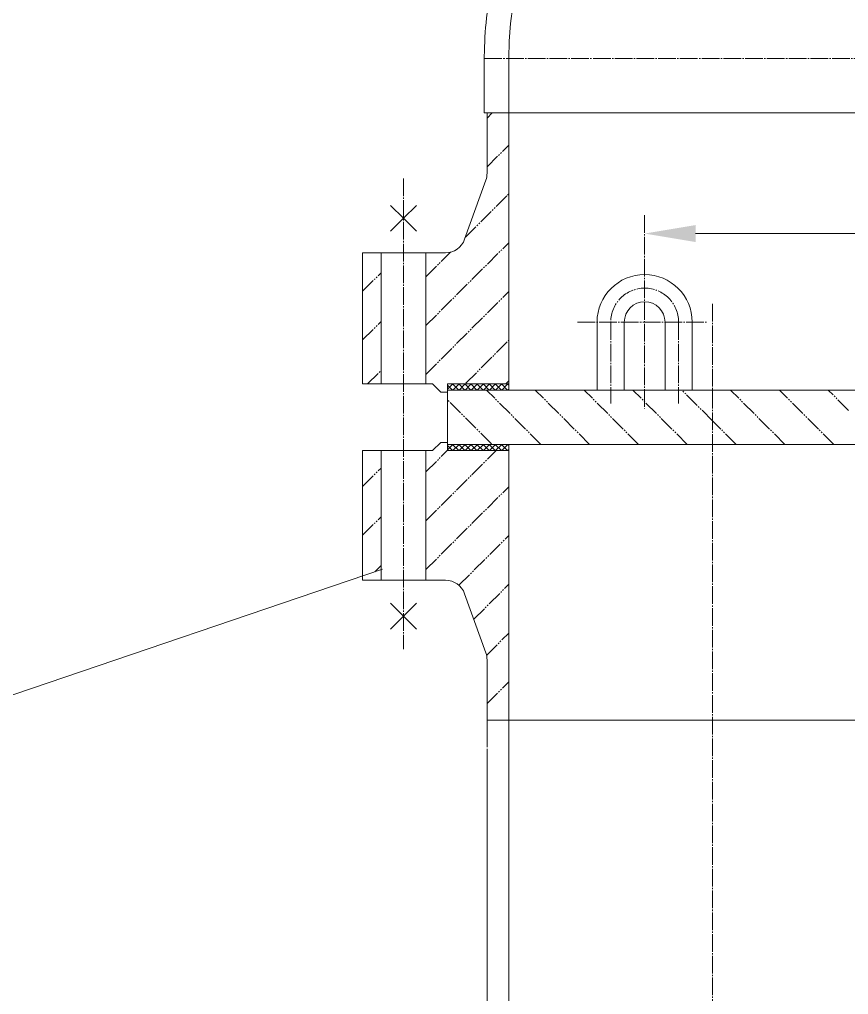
# Model space of a CAD drawing. Header units: millimetres. Extents: x 132745 to 150447, y -25377 to -12762.
# Drawn here: x 134456 to 135066, y -14886 to -14169 of the extents above; entities that cross this region are included whole.
import ezdxf

# ---------------------------------------------------------------- set-up
doc = ezdxf.new("R2010")
doc.units = ezdxf.units.MM
doc.linetypes.add('AD_LTYPE1 0 mm', pattern=[16, 13, -1, 1, -1])
doc.linetypes.add('AD_LTYPE2 0 mm', pattern=[16, 11, -1, 1, -1, 1, -1])
doc.layers.add('cdr_dim', color=7, linetype='Continuous', lineweight=18)
for name, color, linetype, lineweight, true_color in [('cdr_dwg1', 4, 'Continuous', 18, 0x00ffff), ('cdr_dwg3', 1, 'AD_LTYPE1 0 mm', 18, 0xff0000), ('cdr_dwg4', 3, 'AD_LTYPE2 0 mm', 18, 0x00ff00)]:
    doc.layers.add(name, color=color, linetype=linetype, lineweight=lineweight, true_color=true_color)

msp = doc.modelspace()

# ---------------------------------------------------------------- hatches: boundary and pattern name
at = {"layer": 'cdr_dim', "linetype": 'Continuous'}
msp.add_hatch(color=256, dxfattribs=at).paths.add_polyline_path([(134953.41, -14332.53), (134953.41, -14320.03), (134915.91, -14326.28)], flags=0)

# ---------------------------------------------------------------- linework, layer by layer
for p, q in [((134953.41, -14326.28), (135778.41, -14326.28)), ((134770.91, -14440.89), (134774.829, -14436.971)), ((134774.583, -14441.471), (134770.91, -14437.798)), ((134779.073, -14441.471), (134774.573, -14436.971)), ((134774.819, -14441.471), (134779.319, -14436.971)), ((134783.563, -14441.471), (134779.063, -14436.971)), ((134779.309, -14441.471), (134783.809, -14436.971)), ((134788.053, -14441.471), (134783.553, -14436.971)), ((134783.799, -14441.471), (134788.299, -14436.971)), ((134792.543, -14441.471), (134788.043, -14436.971)), ((134788.289, -14441.471), (134792.789, -14436.971)), ((134797.033, -14441.471), (134792.533, -14436.971)), ((134792.779, -14441.471), (134797.279, -14436.971)), ((134801.523, -14441.471), (134797.023, -14436.971)), ((134797.269, -14441.471), (134801.769, -14436.971)), ((134806.013, -14441.471), (134801.513, -14436.971)), ((134801.759, -14441.471), (134806.259, -14436.971)), ((134810.504, -14441.471), (134806.004, -14436.971)), ((134806.25, -14441.471), (134810.75, -14436.971)), ((134814.994, -14441.471), (134810.494, -14436.971)), ((134810.74, -14441.471), (134815.24, -14436.971)), ((134815.91, -14437.897), (134814.984, -14436.971)), ((134815.23, -14441.471), (134815.91, -14440.791)), ((134770.91, -14485.39), (134774.829, -14481.471)), ((134774.583, -14485.971), (134770.91, -14482.298)), ((134779.073, -14485.971), (134774.573, -14481.471)), ((134774.819, -14485.971), (134779.319, -14481.471)), ((134783.563, -14485.971), (134779.063, -14481.471)), ((134779.309, -14485.971), (134783.809, -14481.471)), ((134788.053, -14485.971), (134783.553, -14481.471)), ((134783.799, -14485.971), (134788.299, -14481.471)), ((134792.543, -14485.971), (134788.043, -14481.471)), ((134788.289, -14485.971), (134792.789, -14481.471)), ((134797.033, -14485.971), (134792.533, -14481.471)), ((134792.779, -14485.971), (134797.279, -14481.471)), ((134801.523, -14485.971), (134797.023, -14481.471)), ((134797.269, -14485.971), (134801.769, -14481.471)), ((134806.013, -14485.971), (134801.513, -14481.471)), ((134801.759, -14485.971), (134806.259, -14481.471)), ((134810.504, -14485.971), (134806.004, -14481.471)), ((134806.25, -14485.971), (134810.75, -14481.471)), ((134814.994, -14485.971), (134810.494, -14481.471)), ((134810.74, -14485.971), (134815.24, -14481.471)), ((134815.91, -14482.397), (134814.984, -14481.471)), ((134815.23, -14485.971), (134815.91, -14485.291)), ((134722.892, -14573.395), (134037.22, -14806.399))]:
    msp.add_line(p, q, dxfattribs=at)
at = {"layer": 'cdr_dwg1', "linetype": 'Continuous'}
for p, q in [((134797.91, -14197.471), (134797.91, -14237.471)), ((134815.91, -14441.471), (134815.91, -14197.471)), ((134797.91, -14237.471), (135807.91, -14237.471)), ((134799.91, -14281.873), (134799.91, -14237.471)), ((134783.465, -14330.516), (134799.036, -14286.918)), ((134728.885, -14305.551), (134738.41, -14315.076)), ((134747.935, -14305.551), (134738.41, -14315.076)), ((134747.935, -14305.551), (134738.41, -14315.076)), ((134728.885, -14324.601), (134738.41, -14315.076)), ((134747.935, -14324.601), (134738.41, -14315.076)), ((134708.41, -14436.971), (134708.41, -14340.471)), ((134708.41, -14340.471), (134769.339, -14340.471)), ((134721.91, -14436.971), (134721.91, -14340.471)), ((134754.91, -14436.971), (134754.91, -14340.471)), ((134880.91, -14391.471), (134880.91, -14441.471)), ((134900.91, -14391.471), (134900.91, -14441.471)), ((134930.91, -14391.471), (134930.91, -14441.471)), ((134950.91, -14391.471), (134950.91, -14441.471)), ((134708.41, -14436.971), (134759.91, -14436.971)), ((134765.91, -14442.971), (134759.91, -14436.971)), ((134770.91, -14436.971), (134815.91, -14436.971)), ((134770.91, -14442.971), (134770.91, -14436.971)), ((134770.91, -14436.971), (134770.91, -14439.971)), ((134815.91, -14439.971), (134815.91, -14435.971)), ((134765.91, -14442.971), (134770.91, -14442.971)), ((134770.91, -14441.471), (134815.91, -14441.471)), ((134770.91, -14485.971), (134770.91, -14442.471)), ((134815.91, -14441.471), (135504.925, -14441.471)), ((134765.91, -14479.971), (134759.91, -14485.971)), ((134765.91, -14479.971), (134770.91, -14479.971)), ((134770.91, -14479.971), (134770.91, -14481.471)), ((134770.91, -14481.471), (134815.91, -14481.471)), ((134815.91, -14481.471), (134815.91, -16225.471)), ((134815.91, -14481.471), (135358.217, -14481.471)), ((134815.91, -14481.471), (134815.91, -14705.471)), ((134708.41, -14485.971), (134708.41, -14581.471)), ((134708.41, -14485.971), (134759.91, -14485.971)), ((134721.91, -14485.971), (134721.91, -14581.471)), ((134754.91, -14485.971), (134754.91, -14581.471)), ((134770.91, -14485.971), (134815.91, -14485.971)), ((134708.41, -14581.471), (134769.339, -14581.471)), ((134783.465, -14591.426), (134799.036, -14635.024)), ((134728.885, -14598.34), (134738.41, -14607.865)), ((134747.935, -14598.34), (134738.41, -14607.865)), ((134728.885, -14617.39), (134738.41, -14607.865)), ((134747.935, -14617.39), (134738.41, -14607.865)), ((134747.935, -14617.39), (134738.41, -14607.865)), ((134799.91, -14640.069), (134799.91, -14704.471)), ((134799.91, -14684.471), (135340.91, -14684.471)), ((134799.91, -14705.471), (134799.91, -16185.471))]:
    msp.add_line(p, q, dxfattribs=at)
for centre, radius, start, end in [((134784.91, -14281.873), 15, 340.346176, 0), ((134769.339, -14325.471), 15, 270, 340.346176), ((134915.91, -14391.471), 35, 0, 180), ((134915.91, -14391.471), 15, 0, 180), ((134769.339, -14596.471), 15, 19.653824, 90), ((134784.91, -14640.069), 15, 0, 19.653824)]:
    msp.add_arc(centre, radius, start, end, dxfattribs=at)
msp.add_ellipse((135815.91, -14197.471), major_axis=(-1000, 0), ratio=0.5, start_param=3.1415927, end_param=6.2831853, dxfattribs=at)
at = {"layer": 'cdr_dwg1', "linetype": 'Continuous', "start_tangent": (-0.8664023, -0.4993467), "end_tangent": (0, -1)}
msp.add_spline([(135051.56, -13854.221), (134971.607, -13906.813), (134903.292, -13966.681), (134851.007, -14031.247), (134821.996, -14084.608), (134804.156, -14139.712), (134797.915, -14195.784), (134797.91, -14197.471)], degree=3, dxfattribs=at)
at = {"layer": 'cdr_dwg3', "linetype": 'AD_LTYPE1 0 mm'}
for p, q in [((134797.91, -14197.471), (135815.91, -14197.471)), ((134738.41, -14285.757), (134738.41, -14632.268)), ((134915.91, -14312.796), (134915.91, -14455.128)), ((134965.91, -14377.961), (134965.91, -16225.471)), ((134866.486, -14391.471), (134962.386, -14391.471)), ((134890.91, -14391.471), (134890.91, -14451.471)), ((134940.91, -14391.471), (134940.91, -14451.471))]:
    msp.add_line(p, q, dxfattribs=at)
msp.add_arc((134915.91, -14391.471), 25, 0, 180, dxfattribs=at)
at = {"layer": 'cdr_dwg4', "linetype": 'AD_LTYPE2 0 mm'}
for p, q in [((134799.91, -14241.273), (134803.712, -14237.471)), ((134799.91, -14277.194), (134815.91, -14261.194)), ((134783.996, -14329.029), (134815.91, -14297.115)), ((134754.91, -14394.036), (134815.91, -14333.036)), ((134754.91, -14358.115), (134773.011, -14340.014)), ((134708.41, -14368.694), (134721.91, -14355.194)), ((134754.91, -14429.957), (134815.91, -14368.957)), ((134708.41, -14404.615), (134721.91, -14391.115)), ((134784.317, -14436.471), (134815.91, -14404.879)), ((134711.975, -14436.971), (134721.91, -14427.036)), ((134813.738, -14436.971), (134815.91, -14434.8)), ((134839.512, -14481.471), (134799.512, -14441.471)), ((134875.433, -14481.471), (134835.433, -14441.471)), ((134911.354, -14481.471), (134871.354, -14441.471)), ((134947.275, -14481.471), (134907.275, -14441.471)), ((134965.91, -14464.184), (134943.196, -14441.471)), ((135019.117, -14481.471), (134979.117, -14441.471)), ((135055.038, -14481.471), (135015.038, -14441.471)), ((135065.91, -14456.421), (135050.959, -14441.471)), ((134803.091, -14480.971), (134770.91, -14448.789)), ((134983.196, -14481.471), (134965.91, -14464.184)), ((134754.91, -14537.721), (134807.159, -14485.471)), ((134754.91, -14501.8), (134770.91, -14485.8)), ((134708.41, -14512.379), (134721.91, -14498.879)), ((134754.91, -14573.642), (134815.91, -14512.642)), ((134708.41, -14548.3), (134721.91, -14534.8)), ((134779.256, -14585.217), (134815.91, -14548.563)), ((134717.353, -14575.277), (134721.91, -14570.721)), ((134790.176, -14610.217), (134815.91, -14584.484)), ((134799.543, -14636.772), (134815.91, -14620.405)), ((134799.91, -14672.326), (134815.91, -14656.326))]:
    msp.add_line(p, q, dxfattribs=at)

doc.saveas('drawing.dxf')
